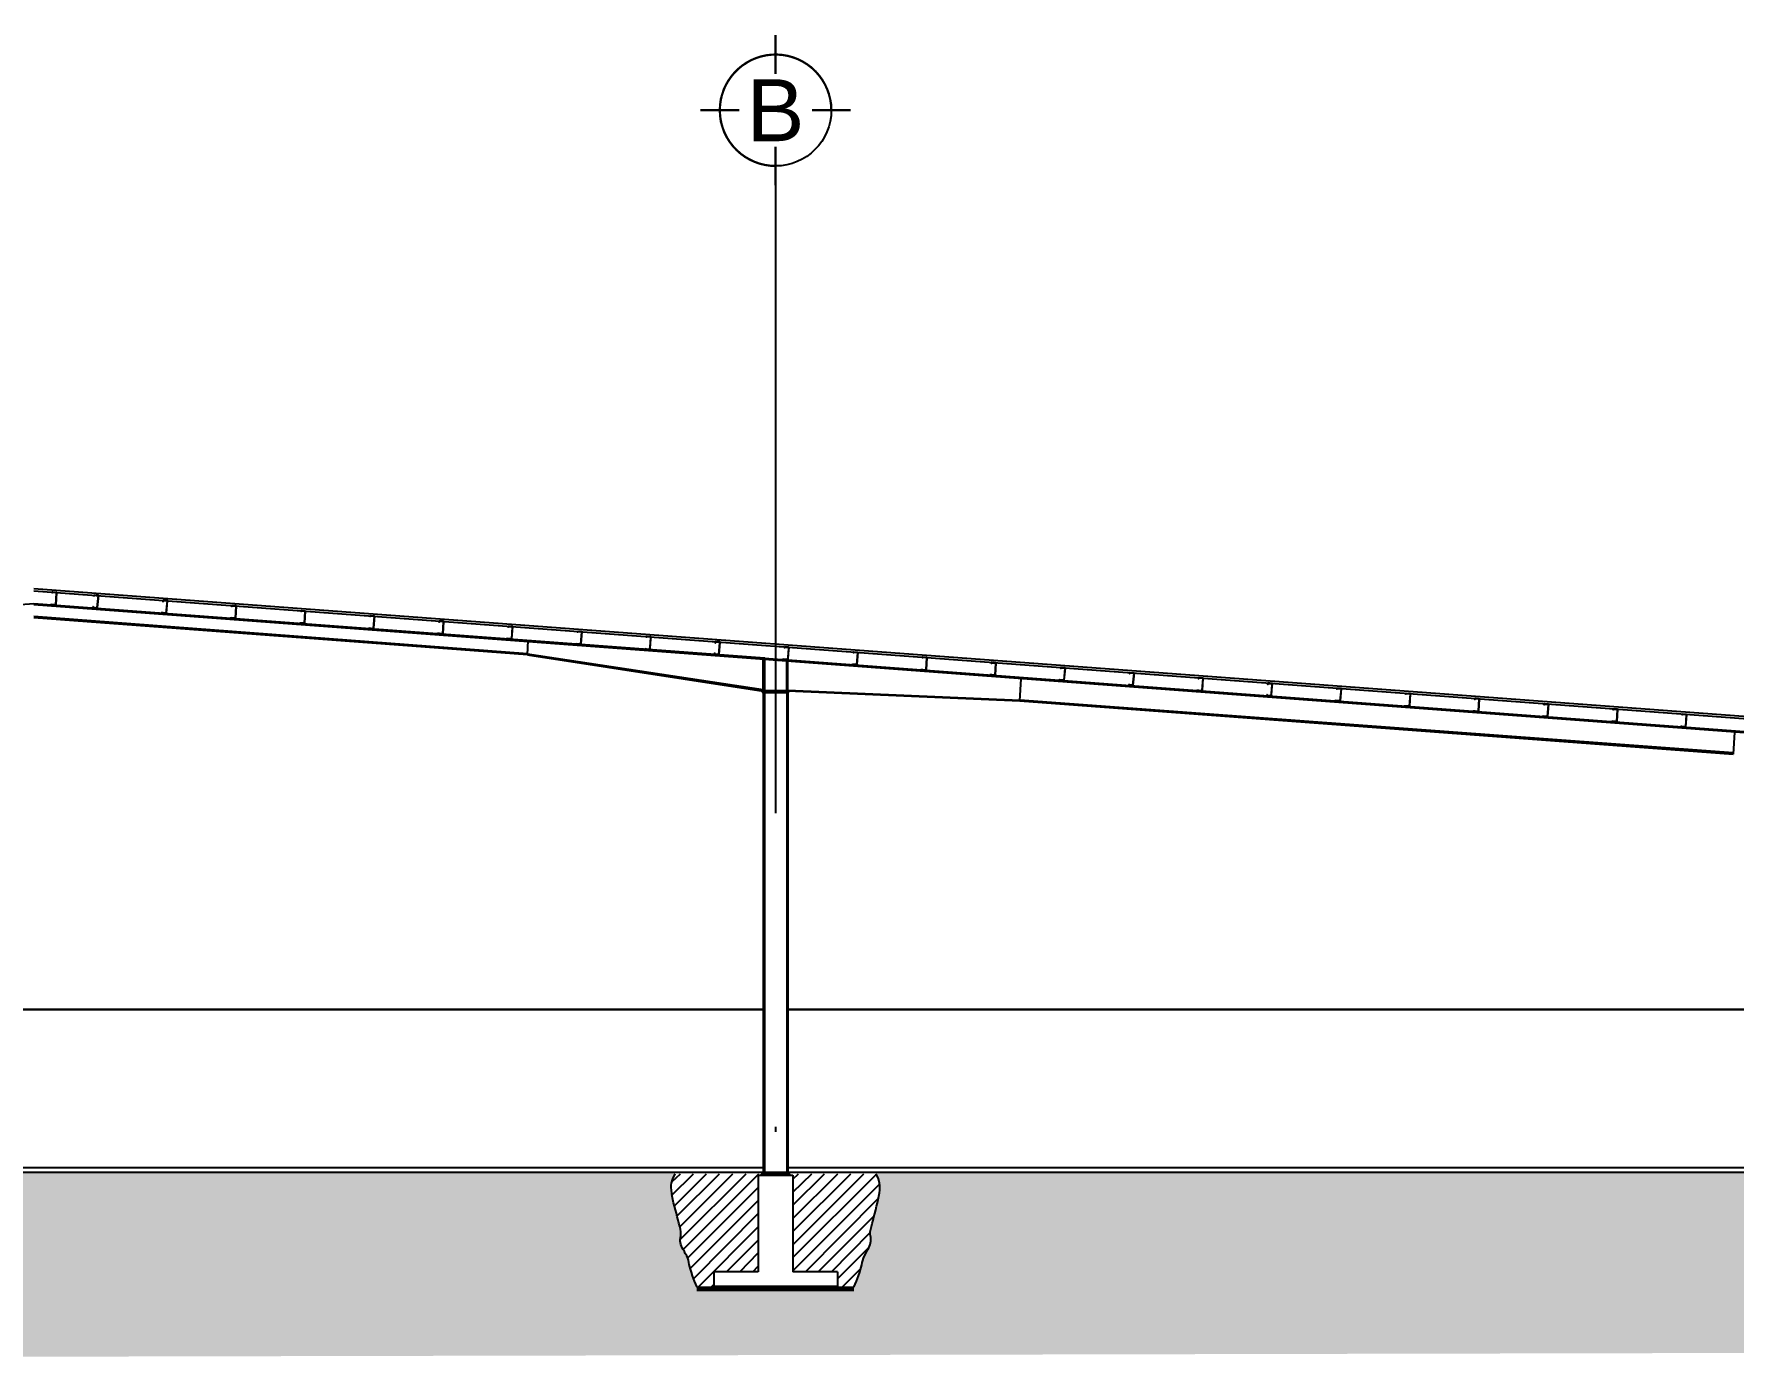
# Model space of a CAD drawing. Header units: millimetres. Extents: x 1263 to 2085, y 1308 to 1444.
# Drawn here: x 1872.44 to 1906.82, y 1383.68 to 1410.56 of the extents above; entities that cross this region are included whole.
import ezdxf
from ezdxf.enums import TextEntityAlignment as Align

# ---------------------------------------------------------------- set-up
doc = ezdxf.new("R2010")
doc.units = ezdxf.units.MM
doc.linetypes.add('DASHDOT', pattern=[25.4, 12.7, -6.35, 0, -6.35])
for name, color, linetype in [('1- 09', 2, 'Continuous'), ('1- 1', 1, 'Continuous'), ('1- 2', 223, 'Continuous'), ('ejes', 140, 'DASHDOT'), ('MARCO', 254, 'Continuous')]:
    doc.layers.add(name, color=color, linetype=linetype)
for name, color, linetype, lineweight in [('2', 223, 'Continuous', 5), ('3', 3, 'Continuous', 0), ('hatch', 9, 'Continuous', 0)]:
    doc.layers.add(name, color=color, linetype=linetype, lineweight=lineweight)
doc.styles.add('ALA', font='arial.ttf')
doc.styles.get("Standard").update_dxf_attribs({"font": 'arial.ttf'})

# ---------------------------------------------------------------- blocks, each defined once
blk = doc.blocks.new('ejeh')
at = {"layer": 'ejes', "const_width": 0.02}
for points in [[(0, 1.348), (0, 1)], [(-0.326, 0.674), (-0.674, 0.674)], [(0.326, 0.674), (0.674, 0.674)], [(0, 0), (0, 0.348)]]:
    blk.add_lwpolyline(points, dxfattribs=at)
blk.add_lwpolyline([(0, 0.174, -2.414214), (0.5, 0.674, 1)], format="xyb", dxfattribs=at)
at = {"layer": 'ejes'}
blk.add_circle((0, 0.674), 0.5, dxfattribs=at)
blk.add_attdef('X', text='', height=0.556, dxfattribs=at).set_placement((0, 0.674), align=Align.MIDDLE_CENTER)

msp = doc.modelspace()

# ---------------------------------------------------------------- hatches: boundary and pattern name
at = {"transparency": 33554687}
h = msp.add_hatch(dxfattribs=at)
h.set_pattern_fill('AR-CONC', color=32, scale=0.005, angle=45)
h.set_pattern_definition([(95, (972.583, 586.6442), (0.70047325, 0.5877669), [0.09525, -1.04775]), (40, (972.583, 586.6442), (-0.8000923, 0.55088364), [0.0762, -0.8382029]), (145.451445, (972.6414, 586.69315), (-0.099619, 1.1386505), [0.08095004, -0.8904512]), (91.1842, (972.4034, 586.8238), (1.1070512, 0.8097671), [0.142875, -1.571625]), (141.63556, (972.4957, 586.8913), (-0.0354331, 1.7141338), [0.1214251, -1.335678]), (36.18415, (972.4034, 586.8238), (-0.0354331, 1.7141338), [0.1142998, -1.2572987]), (66, (972.5381, 586.8687), (0.8975999, 0.17447575), [0.09525, -1.04775]), (11, (972.5381, 586.8687), (-0.4326996, 0.869706), [0.0762, -0.8382]), (116.451445, (972.6129, 586.8832), (0.46490026, 1.0441817), [0.08095004, -0.8904497]), (82.5, (972.58304, 586.64417), (-0.288027345, 0.30986707), [0, -0.82804, 0, -0.8509, 0, -0.841375]), (52.5, (972.58304, 586.64417), (-0.11794864, 0.590435), [0, -0.48514, 0, -0.80899, 0, -0.320675]), (12.5, (972.38278, 586.4439), (0.499639315, 0.45913098), [0, -0.3175, 0, -0.9906, 0, -1.31445]), (2.5, (972.293, 586.3541), (0.43381952, 0.61361196), [0, -0.41275, 0, -0.65786, 0, -0.93345])])
edge = h.paths.add_edge_path()
edge.add_spline(control_points=[(1889.48147, 1387.49509), (1889.48147, 1387.49509), (1889.52887, 1387.39241), (1889.52887, 1387.39241), (1889.52887, 1387.39241), (1889.55257, 1387.30552), (1889.55257, 1387.30552)], knot_values=[10.00002, 10.00002, 10.00002, 10.00002, 11.00002, 11.00002, 11.00002, 12, 12, 12, 12], degree=3, periodic=0)
edge.add_line((1889.57127, 1387.30053), (1889.55344, 1387.28271))
edge.add_spline(control_points=[(1889.55257, 1387.30552), (1889.56928, 1387.23636), (1889.55648, 1387.12542), (1889.53084, 1386.99942)], knot_values=[9.64740209, 9.64740209, 9.64740209, 9.64740209, 10, 10, 10, 10], degree=3, periodic=0)
edge.add_spline(control_points=[(1889.53084, 1386.99942), (1889.48377, 1386.76806), (1889.39342, 1386.48589), (1889.36299, 1386.31816)], knot_values=[9, 9, 9, 9, 9.64740209, 9.64740209, 9.64740209, 9.64740209], degree=3, periodic=0)
edge.add_spline(control_points=[(1889.36299, 1386.31816), (1889.36299, 1386.31816), (1889.36299, 1386.31127), (1889.36299, 1386.30236)], knot_values=[8.64711642, 8.64711642, 8.64711642, 8.64711642, 9, 9, 9, 9], degree=3, periodic=0)
edge.add_spline(control_points=[(1889.36299, 1386.26286), (1889.36299, 1386.26286), (1889.37089, 1386.23917), (1889.37089, 1386.23917)], knot_values=[7.00001, 7.00001, 7.00001, 7.00001, 7.99999, 7.99999, 7.99999, 7.99999], degree=3, periodic=0)
edge.add_spline(control_points=[(1889.37089, 1386.23917), (1889.3834, 1386.14333), (1889.37379, 1386.04551), (1889.3156, 1385.96271)], knot_values=[6, 6, 6, 6, 7, 7, 7, 7], degree=3, periodic=0)
edge.add_line((1889.36931, 1386.04011), (1889.3318, 1386.0026))
edge.add_spline(control_points=[(1889.37089, 1386.23917), (1889.3834, 1386.14333), (1889.37379, 1386.04551), (1889.3156, 1385.96271)], knot_values=[6, 6, 6, 6, 7, 7, 7, 7], degree=3, periodic=0)
edge.add_spline(control_points=[(1889.3156, 1385.96271), (1889.3156, 1385.96271), (1889.29191, 1385.92321), (1889.29191, 1385.92321), (1889.29191, 1385.92321), (1889.29191, 1385.92321), (1889.29191, 1385.92321)], knot_values=[4.99999, 4.99999, 4.99999, 4.99999, 5.99999, 5.99999, 5.99999, 6, 6, 6, 6], degree=3, periodic=0)
edge.add_spline(control_points=[(1889.29191, 1385.92321), (1889.29191, 1385.92321), (1889.27611, 1385.88372), (1889.27611, 1385.88372)], knot_values=[4.00001, 4.00001, 4.00001, 4.00001, 4.99999, 4.99999, 4.99999, 4.99999], degree=3, periodic=0)
edge.add_spline(control_points=[(1889.27611, 1385.88372), (1889.18567, 1385.74035), (1889.20857, 1385.65136), (1889.14972, 1385.50457)], knot_values=[3, 3, 3, 3, 4, 4, 4, 4], degree=3, periodic=0)
edge.add_line((1889.17463, 1385.57688), (1889.16954, 1385.57179))
edge.add_spline(control_points=[(1889.27611, 1385.88372), (1889.18567, 1385.74035), (1889.20857, 1385.65136), (1889.14972, 1385.50457)], knot_values=[3, 3, 3, 3, 4, 4, 4, 4], degree=3, periodic=0)
edge.add_spline(control_points=[(1889.12603, 1385.42558), (1889.12603, 1385.42558), (1889.08653, 1385.3229), (1889.08653, 1385.3229)], knot_values=[1.00001, 1.00001, 1.00001, 1.00001, 1.99999, 1.99999, 1.99999, 1.99999], degree=3, periodic=0)
edge.add_spline(control_points=[(1889.08653, 1385.3229), (1889.08653, 1385.3229), (1889.03123, 1385.19652), (1889.03123, 1385.19652)], knot_values=[0.00001, 0.00001, 0.00001, 0.00001, 0.99999, 0.99999, 0.99999, 0.99999], degree=3, periodic=0)
edge.add_line((1889.00704, 1385.14122), (1885.85588, 1385.14122))
edge.add_line((1885.85588, 1385.14122), (1885.85588, 1385.21456))
edge.add_spline(control_points=[(1885.80848, 1385.32291), (1885.80849, 1385.3229), (1885.86377, 1385.19652), (1885.86377, 1385.19652)], knot_values=[0, 0, 0, 0, 0.99999, 0.99999, 0.99999, 0.99999], degree=3, periodic=0)
edge.add_spline(control_points=[(1885.7453, 1385.50458), (1885.7453, 1385.50458), (1885.76898, 1385.42559), (1885.76898, 1385.42559), (1885.76898, 1385.42559), (1885.76898, 1385.42559), (1885.76898, 1385.42559)], knot_values=[1.99999, 1.99999, 1.99999, 1.99999, 2.99999, 2.99999, 2.99999, 3, 3, 3, 3], degree=3, periodic=0)
edge.add_spline(control_points=[(1885.7453, 1385.50458), (1885.69015, 1385.6336), (1885.70774, 1385.70161), (1885.67045, 1385.79312)], knot_values=[3, 3, 3, 3, 3.76989557, 3.76989557, 3.76989557, 3.76989557], degree=3, periodic=0)
edge.add_spline(control_points=[(1885.67045, 1385.79312), (1885.65931, 1385.82047), (1885.64326, 1385.84992), (1885.6189, 1385.88372)], knot_values=[3.76989557, 3.76989557, 3.76989557, 3.76989557, 4, 4, 4, 4], degree=3, periodic=0)
edge.add_line((1885.57248, 1385.95582), (1885.5794, 1385.96274))
edge.add_spline(control_points=[(1885.5794, 1385.96274), (1885.52503, 1386.05317), (1885.50161, 1386.13808), (1885.53203, 1386.23918)], knot_values=[6.00008322, 6.00008322, 6.00008322, 6.00008322, 7, 7, 7, 7], degree=3, periodic=0)
edge.add_line((1885.50316, 1386.14717), (1885.52821, 1386.17221))
edge.add_spline(control_points=[(1885.5794, 1385.96274), (1885.52503, 1386.05317), (1885.50161, 1386.13808), (1885.53203, 1386.23918)], knot_values=[6.00008322, 6.00008322, 6.00008322, 6.00008322, 7, 7, 7, 7], degree=3, periodic=0)
edge.add_spline(control_points=[(1885.53203, 1386.23918), (1885.53203, 1386.23918), (1885.53203, 1386.31817), (1885.53203, 1386.31817)], knot_values=[7.00001, 7.00001, 7.00001, 7.00001, 8, 8, 8, 8], degree=3, periodic=0)
edge.add_spline(control_points=[(1885.53203, 1386.31817), (1885.52671, 1386.34998), (1885.51934, 1386.38527), (1885.51055, 1386.42312)], knot_values=[8, 8, 8, 8, 8.11844843, 8.11844843, 8.11844843, 8.11844843], degree=3, periodic=0)
edge.add_spline(control_points=[(1885.51055, 1386.42312), (1885.4954, 1386.48839), (1885.47604, 1386.56125), (1885.45575, 1386.63689)], knot_values=[8.11844843, 8.11844843, 8.11844843, 8.11844843, 8.32274883, 8.32274883, 8.32274883, 8.32274883], degree=3, periodic=0)
edge.add_spline(control_points=[(1885.45575, 1386.63689), (1885.41739, 1386.77987), (1885.3757, 1386.93278), (1885.35278, 1387.06314)], knot_values=[8.32274883, 8.32274883, 8.32274883, 8.32274883, 8.70897329, 8.70897329, 8.70897329, 8.70897329], degree=3, periodic=0)
edge.add_spline(control_points=[(1885.34244, 1387.30553), (1885.32892, 1387.2468), (1885.33552, 1387.16137), (1885.35278, 1387.06314)], knot_values=[8.70897329, 8.70897329, 8.70897329, 8.70897329, 9, 9, 9, 9], degree=3, periodic=0)
edge.add_spline(control_points=[(1885.41354, 1387.4951), (1885.41354, 1387.4951), (1885.36615, 1387.39242), (1885.36615, 1387.39242), (1885.36615, 1387.39242), (1885.34244, 1387.30553), (1885.34244, 1387.30553)], knot_values=[9.00002, 9.00002, 9.00002, 9.00002, 10.00002, 10.00002, 10.00002, 11, 11, 11, 11], degree=3, periodic=0)
edge.add_line((1885.42448, 1387.51881), (1832.87002, 1387.51881))
edge.add_line((1832.87002, 1387.51881), (1832.87002, 1386.21546))
edge.add_line((1832.87002, 1386.21546), (1835.37397, 1386.21546))
edge.add_line((1835.37397, 1386.21546), (1835.37397, 1385.2123))
edge.add_line((1835.37397, 1385.2123), (1832.16701, 1385.2123))
edge.add_line((1832.16701, 1385.2123), (1832.16701, 1386.11356))
edge.add_line((1832.16701, 1386.11356), (1823.31133, 1386.11356))
edge.add_line((1823.31133, 1386.11356), (1823.31133, 1383.68498))
edge.add_line((1823.31133, 1383.68498), (1927.78814, 1383.91356))
edge.add_line((1927.78814, 1383.91356), (1927.78814, 1386.01356))
edge.add_line((1927.78814, 1386.01356), (1922.71207, 1386.01356))
edge.add_line((1922.71207, 1386.01356), (1922.71207, 1385.71356))
edge.add_line((1922.71207, 1385.71356), (1922.71207, 1385.41356))
edge.add_line((1922.71207, 1385.41356), (1922.71207, 1385.16356))
edge.add_line((1922.71207, 1385.16356), (1912.71207, 1385.16356))
edge.add_line((1912.71207, 1385.16356), (1912.71207, 1385.71356))
edge.add_line((1912.71207, 1385.71356), (1912.71207, 1386.11356))
edge.add_line((1912.71207, 1386.11356), (1912.71207, 1386.51356))
edge.add_line((1912.71207, 1386.51356), (1912.71207, 1387.51877))
edge.add_line((1912.71207, 1387.51877), (1912.00905, 1387.51881))
edge.add_line((1912.00905, 1387.51881), (1889.52098, 1387.51881))
edge.add_line((1889.52098, 1387.51881), (1889.48646, 1387.48429))
edge = h.paths.add_edge_path(flags=16)
edge.add_spline(control_points=[(1859.35505, 1386.23916), (1859.36942, 1386.09737), (1859.37546, 1386.09895), (1859.29977, 1385.96269)], knot_values=[6, 6, 6, 6, 7, 7, 7, 7], degree=3, periodic=0)
edge.add_line((1859.31925, 1386.00588), (1859.36332, 1386.04995))
edge = h.paths.add_edge_path(flags=16)
edge.add_spline(control_points=[(1855.79267, 1385.32289), (1855.79267, 1385.32289), (1855.84795, 1385.19651), (1855.84795, 1385.19651)], knot_values=[0, 0, 0, 0, 0.99999, 0.99999, 0.99999, 0.99999], degree=3, periodic=0)
edge.add_line((1855.84796, 1385.1965), (1855.84001, 1385.1965))
edge.add_line((1855.84001, 1385.1965), (1855.84001, 1385.18071))
edge.add_line((1855.84001, 1385.18071), (1855.84815, 1385.18071))
edge.add_line((1855.84815, 1385.18071), (1855.85281, 1385.1854))
h.paths.add_polyline_path([(1856.17964, 1385.2123), (1856.17964, 1385.25174), (1856.1402, 1385.2123)], flags=17)
h.paths.add_polyline_path([(1857.78314, 1387.46349), (1857.12754, 1387.46349), (1857.12754, 1387.46348), (1857.08013, 1387.41799), (1857.08013, 1385.51246), (1856.44036, 1385.51246), (1857.08013, 1386.15221), (1857.08013, 1387.47921), (1857.06441, 1387.46349), (1857.12754, 1387.46349), (1857.15913, 1387.49508), (1857.15913, 1387.51878), (1857.71208, 1387.51878), (1857.82759, 1387.42891), (1857.78314, 1387.38447)], flags=16)

# ---------------------------------------------------------------- linework, layer by layer
at = {"layer": '1- 09', "lineweight": 25, "transparency": 33554687}
for points in [[(1882.42765, 1398.0164), (1872.44345, 1398.76679)], [(1882.42765, 1397.9927), (1872.44345, 1398.7431)], [(1882.42765, 1397.9927), (1882.44347, 1398.28496)], [(1882.42765, 1398.0164), (1887.1986, 1397.2897)], [(1882.42765, 1397.99271), (1887.1986, 1397.25811)], [(1887.19859, 1397.26601), (1887.19859, 1397.92952)], [(1887.19859, 1397.26601), (1887.69622, 1397.26601), (1887.69622, 1397.89002)], [(1887.22229, 1397.26601), (1887.22229, 1397.92952)], [(1887.67252, 1397.26601), (1887.67252, 1397.89002)], [(1892.38817, 1397.06064), (1892.41978, 1397.51087)], [(1887.18279, 1397.26601), (1887.18279, 1397.23442), (1887.71202, 1397.23442), (1887.71202, 1397.26601), (1887.18279, 1397.26601)], [(1887.18279, 1397.23442), (1887.18279, 1397.23442)], [(1887.19867, 1397.23445), (1887.19867, 1387.5188)], [(1887.22232, 1397.23442), (1887.22232, 1387.51877)], [(1887.67255, 1397.23442), (1887.67255, 1387.51877)], [(1887.69622, 1397.2818), (1892.38817, 1397.07643)], [(1887.69622, 1397.26601), (1892.38817, 1397.06063)], [(1887.69625, 1397.23442), (1887.69625, 1387.51877)], [(1906.81945, 1396.01008), (1892.38817, 1397.07643)], [(1892.38817, 1397.06064), (1906.81947, 1395.98639)], [(1906.85105, 1396.42873), (1906.81945, 1395.98639)]]:
    msp.add_lwpolyline(points, dxfattribs=at)
at = {"layer": '1- 1', "lineweight": 25, "transparency": 33554687}
for points in [[(1872.44358, 1399.33556), (1912.17504, 1396.36557)], [(1872.44358, 1399.28816), (1912.17504, 1396.31817), (1912.17504, 1396.36557)], [(1872.44348, 1399.03537), (1912.5383, 1396.03379)], [(1872.44348, 1399.01167), (1912.5383, 1396.01009)]]:
    msp.add_lwpolyline(points, dxfattribs=at)
at = {"layer": '1- 2', "lineweight": 25, "transparency": 33554687}
for points in [[(1872.79894, 1399.02742), (1872.79894, 1399.01162), (1872.88583, 1399.00372), (1872.90163, 1399.24859), (1872.90163, 1399.25649), (1872.82265, 1399.26439), (1872.81475, 1399.26439), (1872.81475, 1399.24859), (1872.81475, 1399.25649)], [(1872.82265, 1399.25649), (1872.82265, 1399.26439), (1872.90165, 1399.25649)], [(1872.90163, 1399.24859), (1872.88583, 1399.00372)], [(1873.63622, 1398.96423), (1873.63622, 1398.94843), (1873.64413, 1398.94843), (1873.72312, 1398.94053), (1873.72312, 1398.94843), (1873.74682, 1399.1933), (1873.73891, 1399.1933), (1873.65993, 1399.2012), (1873.65993, 1399.1933), (1873.65204, 1399.1854), (1873.65993, 1399.1854), (1873.65993, 1399.1933)], [(1873.65993, 1399.2012), (1873.73893, 1399.1933)], [(1873.74682, 1399.1933), (1873.72313, 1398.94843)], [(1872.88583, 1399.00373), (1872.79896, 1399.01163), (1872.79896, 1399.02742)], [(1872.88583, 1399.01163), (1872.88583, 1399.01952)], [(1873.63622, 1398.94843), (1873.64413, 1398.96423), (1873.63622, 1398.96423)], [(1873.72312, 1398.94053), (1873.64413, 1398.94843)], [(1875.03433, 1398.86155), (1875.03433, 1398.84575), (1875.04223, 1398.84575), (1875.12122, 1398.83785), (1875.14492, 1399.08272), (1875.14492, 1399.09062), (1875.13702, 1399.09062), (1875.05803, 1399.09851), (1875.05803, 1399.09062), (1875.05014, 1399.09062), (1875.05014, 1399.07482), (1875.05803, 1399.07482), (1875.05803, 1399.09062), (1875.13702, 1399.09062)], [(1875.03433, 1398.84575), (1875.03433, 1398.86155)], [(1875.13702, 1399.08272), (1875.12122, 1398.83785), (1875.04223, 1398.84575)], [(1876.45614, 1398.98793), (1876.53514, 1398.98003), (1876.51934, 1398.73516), (1876.43245, 1398.74306), (1876.43245, 1398.75886)], [(1877.85422, 1398.88525), (1877.93323, 1398.87735), (1877.91743, 1398.63248)], [(1879.22862, 1398.5456), (1879.22862, 1398.5298), (1879.30763, 1398.5219), (1879.31552, 1398.5219), (1879.31552, 1398.5298), (1879.33131, 1398.77467), (1879.24444, 1398.78257), (1879.24444, 1398.76677), (1879.24444, 1398.77467)], [(1879.24442, 1398.78257), (1879.33131, 1398.77466), (1879.31552, 1398.5298)], [(1877.83054, 1398.64038), (1877.83054, 1398.64828)], [(1877.90952, 1398.63248), (1877.83054, 1398.63248)], [(1879.30761, 1398.5219), (1879.22862, 1398.5298), (1879.22862, 1398.5456)], [(1879.30761, 1398.5298), (1879.30761, 1398.5377)], [(1880.70571, 1398.41922), (1880.62673, 1398.42712), (1880.62673, 1398.44292)], [(1880.65043, 1398.67198), (1880.72943, 1398.67198)], [(1880.72942, 1398.66408), (1880.71362, 1398.41922)], [(1882.12752, 1398.5614), (1882.10383, 1398.31653), (1882.02485, 1398.32443), (1882.02485, 1398.34023)], [(1882.11962, 1398.5614), (1882.11962, 1398.5693)], [(1883.42294, 1398.22175), (1883.42294, 1398.22965)], [(1883.50192, 1398.20595), (1883.42294, 1398.21385)], [(1883.50192, 1398.21385), (1883.50192, 1398.22175)], [(1884.82104, 1398.12696), (1884.81315, 1398.11116), (1884.82104, 1398.11116), (1884.90004, 1398.10326), (1884.90793, 1398.11116), (1884.92373, 1398.35603), (1884.91584, 1398.35603), (1884.83685, 1398.36393), (1884.83685, 1398.34813), (1884.83685, 1398.35603)], [(1884.90003, 1398.10326), (1884.82104, 1398.11116), (1884.82104, 1398.12696)], [(1884.83684, 1398.36393), (1884.91584, 1398.35603)], [(1884.92373, 1398.35603), (1884.90004, 1398.11116)], [(1886.21124, 1398.02428), (1886.21124, 1398.00848), (1886.21915, 1398.00848), (1886.29813, 1398.00058), (1886.32184, 1398.24545), (1886.32184, 1398.25335), (1886.31393, 1398.25335), (1886.23494, 1398.26124), (1886.23494, 1398.25335), (1886.22705, 1398.23755), (1886.23494, 1398.23755), (1886.23494, 1398.25335), (1886.31393, 1398.25335)], [(1886.32184, 1398.24545), (1886.29815, 1398.00058), (1886.21916, 1398.00848)], [(1886.31393, 1398.24545), (1886.31393, 1398.25335)], [(1887.60934, 1397.92159), (1887.60934, 1397.89789), (1887.69624, 1397.89789), (1887.71994, 1398.14276), (1887.71203, 1398.14276), (1887.71203, 1398.15066), (1887.62516, 1398.15066), (1887.62516, 1398.13486), (1887.63305, 1398.15066), (1887.71203, 1398.14276), (1887.69624, 1397.89789), (1887.61725, 1397.90579)], [(1886.21126, 1398.00848), (1886.21916, 1398.02428), (1886.21126, 1398.02428)], [(1887.60934, 1397.9058), (1887.60934, 1397.92159)], [(1889.00745, 1397.80311), (1889.00745, 1397.81101)], [(1889.03115, 1398.04797), (1889.11015, 1398.04007), (1889.09436, 1397.79521), (1889.00746, 1397.79521)], [(1890.40554, 1397.70832), (1890.40554, 1397.69252), (1890.48454, 1397.68462), (1890.49243, 1397.68462), (1890.49243, 1397.69252), (1890.50823, 1397.93739), (1890.42924, 1397.94529), (1890.42135, 1397.94529), (1890.42135, 1397.92949), (1890.42135, 1397.93739)], [(1890.42924, 1397.93739), (1890.42924, 1397.94529), (1890.50824, 1397.93739), (1890.49244, 1397.69252)], [(1891.80364, 1397.60564), (1891.80364, 1397.58984), (1891.88264, 1397.58194), (1891.89053, 1397.58194), (1891.90633, 1397.82681), (1891.90633, 1397.83471), (1891.81945, 1397.8426), (1891.81945, 1397.81891), (1891.81945, 1397.83471), (1891.90633, 1397.83471)], [(1891.90633, 1397.82681), (1891.89053, 1397.58194)], [(1890.48454, 1397.68463), (1890.40555, 1397.69253), (1890.40555, 1397.70832)], [(1890.48454, 1397.69253), (1890.48454, 1397.70043)], [(1891.88263, 1397.58194), (1891.80364, 1397.58984), (1891.80364, 1397.60564)], [(1893.30443, 1397.72412), (1893.28075, 1397.47925), (1893.20176, 1397.48715), (1893.20176, 1397.50295)], [(1894.59196, 1397.38447), (1894.59987, 1397.39237), (1894.59196, 1397.39237)], [(1894.59197, 1397.39237), (1894.59197, 1397.37657), (1894.59988, 1397.37657), (1894.67887, 1397.36867), (1894.67887, 1397.37657), (1894.70257, 1397.62144), (1894.69466, 1397.62144), (1894.61568, 1397.62933), (1894.60779, 1397.61354), (1894.61568, 1397.61354), (1894.61568, 1397.62933), (1894.69466, 1397.62144)], [(1894.59987, 1397.38447), (1894.59987, 1397.39237)], [(1894.70255, 1397.62144), (1894.67887, 1397.37657), (1894.59988, 1397.37657)], [(1895.99008, 1397.28969), (1895.99008, 1397.27389), (1895.99799, 1397.27389), (1896.07697, 1397.26599), (1896.07697, 1397.27389), (1896.10068, 1397.51875), (1896.09277, 1397.51875), (1896.01378, 1397.52665), (1896.00589, 1397.51875), (1896.00589, 1397.51086), (1896.01378, 1397.51875)], [(1896.01378, 1397.52665), (1896.09278, 1397.51875), (1896.07699, 1397.27389)], [(1897.38818, 1397.187), (1897.38818, 1397.1712), (1897.39609, 1397.1712), (1897.47508, 1397.1633), (1897.49878, 1397.40817), (1897.49878, 1397.41607), (1897.49087, 1397.41607), (1897.41189, 1397.42397), (1897.404, 1397.41607), (1897.404, 1397.40027), (1897.41189, 1397.40027), (1897.41189, 1397.41607), (1897.49087, 1397.41607)], [(1897.49087, 1397.40817), (1897.47508, 1397.1633), (1897.39609, 1397.1712)], [(1895.99008, 1397.27389), (1895.99008, 1397.28968)], [(1896.07697, 1397.26599), (1895.99799, 1397.27389)], [(1897.38818, 1397.1712), (1897.39609, 1397.187), (1897.38818, 1397.187)], [(1898.78629, 1397.08432), (1898.78629, 1397.06062), (1898.87318, 1397.06062), (1898.89688, 1397.30548), (1898.88898, 1397.30548), (1898.88898, 1397.31338), (1898.8021, 1397.31338), (1898.8021, 1397.29759), (1898.80999, 1397.31338), (1898.88898, 1397.30548), (1898.87318, 1397.06062), (1898.78629, 1397.06852)], [(1898.78629, 1397.06852), (1898.78629, 1397.08432)], [(1898.79419, 1397.06852), (1898.79419, 1397.07642)], [(1900.18439, 1396.97373), (1900.18439, 1396.95793), (1900.1923, 1396.95793), (1900.27128, 1396.95003), (1900.27128, 1396.95793), (1900.29499, 1397.2028), (1900.28708, 1397.2028), (1900.2081, 1397.2107), (1900.20021, 1397.2107), (1900.20021, 1397.1949), (1900.2081, 1397.2107), (1900.28708, 1397.2028), (1900.27128, 1396.95793), (1900.1923, 1396.95793)], [(1901.5825, 1396.87105), (1901.5825, 1396.85525), (1901.66939, 1396.84735), (1901.66939, 1396.85525), (1901.68519, 1397.10012), (1901.6062, 1397.10802), (1901.59831, 1397.10802), (1901.59831, 1397.09222), (1901.59831, 1397.10012)], [(1901.6062, 1397.10012), (1901.6062, 1397.10802), (1901.6852, 1397.10012), (1901.6694, 1396.85525)], [(1900.18439, 1396.96583), (1900.18439, 1396.97373)], [(1900.1923, 1396.96583), (1900.1923, 1396.97373)], [(1901.66939, 1396.84735), (1901.58251, 1396.85525), (1901.58251, 1396.87105)], [(1902.9806, 1396.76837), (1902.9806, 1396.75256), (1903.0596, 1396.74467), (1903.06749, 1396.74467), (1903.08329, 1396.98953), (1903.08329, 1396.99743), (1903.0043, 1397.00533), (1902.99641, 1397.00533), (1902.99641, 1396.98163), (1902.99641, 1396.99743)], [(1903.05959, 1396.74467), (1902.9806, 1396.75257), (1902.9806, 1396.76837)], [(1903.0043, 1396.99743), (1903.08331, 1396.99743)], [(1903.08329, 1396.98953), (1903.06749, 1396.74467)], [(1905.8795, 1396.78416), (1905.85581, 1396.53929), (1905.77683, 1396.53929)], [(1904.45769, 1396.64198), (1904.37871, 1396.64988), (1904.37871, 1396.66568)], [(1905.77681, 1396.5472), (1905.77681, 1396.5551)], [(1912.1592, 1387.51881), (1832.70421, 1387.51881)], [(1887.19868, 1387.61359), (1857.68052, 1387.61359)], [(1912.17499, 1387.61359), (1887.69632, 1387.61359)]]:
    msp.add_lwpolyline(points, dxfattribs=at)
for points, knots in [([(1876.43243, 1398.75886), (1876.43243, 1398.75886), (1876.43243, 1398.73516), (1876.43243, 1398.73516), (1876.43243, 1398.73516), (1876.51932, 1398.73516), (1876.51932, 1398.73516), (1876.51932, 1398.73516), (1876.53512, 1398.98003), (1876.53512, 1398.98003), (1876.53512, 1398.98003), (1876.53512, 1398.98793), (1876.53512, 1398.98793), (1876.53512, 1398.98793), (1876.44824, 1398.98793), (1876.44824, 1398.98793), (1876.44824, 1398.98793), (1876.44824, 1398.97213), (1876.44824, 1398.97213), (1876.44824, 1398.97213), (1876.44824, 1398.98793), (1876.44824, 1398.98793)], [0, 0, 0, 0, 1, 1, 1, 2, 2, 2, 3, 3, 3, 4, 4, 4, 5, 5, 5, 6, 6, 6, 7, 7, 7, 7]), ([(1877.83052, 1398.64828), (1877.83052, 1398.64828), (1877.83052, 1398.63248), (1877.83052, 1398.63248), (1877.83052, 1398.63248), (1877.90952, 1398.62458), (1877.90952, 1398.62458), (1877.90952, 1398.62458), (1877.91741, 1398.62458), (1877.91741, 1398.62458), (1877.91741, 1398.62458), (1877.91741, 1398.63248), (1877.91741, 1398.63248), (1877.91741, 1398.63248), (1877.93321, 1398.87735), (1877.93321, 1398.87735), (1877.93321, 1398.87735), (1877.85422, 1398.88525), (1877.85422, 1398.88525), (1877.85422, 1398.88525), (1877.84633, 1398.88525), (1877.84633, 1398.88525), (1877.84633, 1398.88525), (1877.84633, 1398.86945), (1877.84633, 1398.86945), (1877.84633, 1398.86945), (1877.84633, 1398.88525), (1877.84633, 1398.88525)], [0, 0, 0, 0, 1, 1, 1, 2, 2, 2, 3, 3, 3, 4, 4, 4, 5, 5, 5, 6, 6, 6, 7, 7, 7, 8, 8, 8, 9, 9, 9, 9]), ([(1880.62673, 1398.44292), (1880.62673, 1398.44292), (1880.62673, 1398.42711), (1880.62673, 1398.42711), (1880.62673, 1398.42711), (1880.70573, 1398.41922), (1880.70573, 1398.41922), (1880.70573, 1398.41922), (1880.71362, 1398.41922), (1880.71362, 1398.41922), (1880.71362, 1398.41922), (1880.72942, 1398.66408), (1880.72942, 1398.66408), (1880.72942, 1398.66408), (1880.72942, 1398.67198), (1880.72942, 1398.67198), (1880.72942, 1398.67198), (1880.65043, 1398.67988), (1880.65043, 1398.67988), (1880.65043, 1398.67988), (1880.64254, 1398.67198), (1880.64254, 1398.67198), (1880.64254, 1398.67198), (1880.64254, 1398.65619), (1880.64254, 1398.65619), (1880.64254, 1398.65619), (1880.64254, 1398.67198), (1880.64254, 1398.67198)], [0, 0, 0, 0, 1, 1, 1, 2, 2, 2, 3, 3, 3, 4, 4, 4, 5, 5, 5, 6, 6, 6, 7, 7, 7, 8, 8, 8, 9, 9, 9, 9]), ([(1882.02483, 1398.34023), (1882.02483, 1398.34023), (1882.01694, 1398.32443), (1882.01694, 1398.32443), (1882.01694, 1398.32443), (1882.02483, 1398.31653), (1882.02483, 1398.31653), (1882.02483, 1398.31653), (1882.11173, 1398.31653), (1882.11173, 1398.31653), (1882.11173, 1398.31653), (1882.12752, 1398.5614), (1882.12752, 1398.5614), (1882.12752, 1398.5614), (1882.12752, 1398.5693), (1882.12752, 1398.5693), (1882.12752, 1398.5693), (1882.04065, 1398.5693), (1882.04065, 1398.5693), (1882.04065, 1398.5693), (1882.04065, 1398.5535), (1882.04065, 1398.5535), (1882.04065, 1398.5535), (1882.04065, 1398.5693), (1882.04065, 1398.5693), (1882.04065, 1398.5693), (1882.12752, 1398.5614), (1882.12752, 1398.5614)], [0, 0, 0, 0, 1, 1, 1, 2, 2, 2, 3, 3, 3, 4, 4, 4, 5, 5, 5, 6, 6, 6, 7, 7, 7, 8, 8, 8, 9, 9, 9, 9]), ([(1883.42294, 1398.22965), (1883.42294, 1398.22965), (1883.42294, 1398.21384), (1883.42294, 1398.21384), (1883.42294, 1398.21384), (1883.50194, 1398.20595), (1883.50194, 1398.20595), (1883.50194, 1398.20595), (1883.50983, 1398.20595), (1883.50983, 1398.20595), (1883.50983, 1398.20595), (1883.50983, 1398.21384), (1883.50983, 1398.21384), (1883.50983, 1398.21384), (1883.52563, 1398.45871), (1883.52563, 1398.45871), (1883.52563, 1398.45871), (1883.43875, 1398.46661), (1883.43875, 1398.46661), (1883.43875, 1398.46661), (1883.43875, 1398.45081), (1883.43875, 1398.45081), (1883.43875, 1398.45081), (1883.43875, 1398.46661), (1883.43875, 1398.46661), (1883.43875, 1398.46661), (1883.52563, 1398.45871), (1883.52563, 1398.45871), (1883.52563, 1398.45871), (1883.50983, 1398.21384), (1883.50983, 1398.21384)], [0, 0, 0, 0, 1, 1, 1, 2, 2, 2, 3, 3, 3, 4, 4, 4, 5, 5, 5, 6, 6, 6, 7, 7, 7, 8, 8, 8, 9, 9, 9, 10, 10, 10, 10]), ([(1889.00745, 1397.81101), (1889.00745, 1397.81101), (1889.00745, 1397.79521), (1889.00745, 1397.79521), (1889.00745, 1397.79521), (1889.09434, 1397.78731), (1889.09434, 1397.78731), (1889.09434, 1397.78731), (1889.09434, 1397.79521), (1889.09434, 1397.79521), (1889.09434, 1397.79521), (1889.11014, 1398.04008), (1889.11014, 1398.04008), (1889.11014, 1398.04008), (1889.03115, 1398.04797), (1889.03115, 1398.04797), (1889.03115, 1398.04797), (1889.02326, 1398.04797), (1889.02326, 1398.04797), (1889.02326, 1398.04797), (1889.02326, 1398.03218), (1889.02326, 1398.03218), (1889.02326, 1398.03218), (1889.02326, 1398.04797), (1889.02326, 1398.04797)], [0, 0, 0, 0, 1, 1, 1, 2, 2, 2, 3, 3, 3, 4, 4, 4, 5, 5, 5, 6, 6, 6, 7, 7, 7, 8, 8, 8, 8]), ([(1893.20174, 1397.50295), (1893.20174, 1397.50295), (1893.19385, 1397.48715), (1893.19385, 1397.48715), (1893.19385, 1397.48715), (1893.20174, 1397.47925), (1893.20174, 1397.47925), (1893.20174, 1397.47925), (1893.28864, 1397.47925), (1893.28864, 1397.47925), (1893.28864, 1397.47925), (1893.30443, 1397.72412), (1893.30443, 1397.72412), (1893.30443, 1397.72412), (1893.29654, 1397.73202), (1893.29654, 1397.73202), (1893.29654, 1397.73202), (1893.21756, 1397.73202), (1893.21756, 1397.73202), (1893.21756, 1397.73202), (1893.21756, 1397.71622), (1893.21756, 1397.71622), (1893.21756, 1397.71622), (1893.21756, 1397.73202), (1893.21756, 1397.73202), (1893.21756, 1397.73202), (1893.29654, 1397.72412), (1893.29654, 1397.72412)], [0, 0, 0, 0, 1, 1, 1, 2, 2, 2, 3, 3, 3, 4, 4, 4, 5, 5, 5, 6, 6, 6, 7, 7, 7, 8, 8, 8, 9, 9, 9, 9]), ([(1904.37871, 1396.66568), (1904.37871, 1396.66568), (1904.37871, 1396.64198), (1904.37871, 1396.64198), (1904.37871, 1396.64198), (1904.4656, 1396.64198), (1904.4656, 1396.64198), (1904.4656, 1396.64198), (1904.48139, 1396.88685), (1904.48139, 1396.88685), (1904.48139, 1396.88685), (1904.48139, 1396.89475), (1904.48139, 1396.89475), (1904.48139, 1396.89475), (1904.39452, 1396.89475), (1904.39452, 1396.89475), (1904.39452, 1396.89475), (1904.39452, 1396.87895), (1904.39452, 1396.87895), (1904.39452, 1396.87895), (1904.39452, 1396.89475), (1904.39452, 1396.89475), (1904.39452, 1396.89475), (1904.48139, 1396.88685), (1904.48139, 1396.88685), (1904.48139, 1396.88685), (1904.4656, 1396.64198), (1904.4656, 1396.64198)], [0, 0, 0, 0, 1, 1, 1, 2, 2, 2, 3, 3, 3, 4, 4, 4, 5, 5, 5, 6, 6, 6, 7, 7, 7, 8, 8, 8, 9, 9, 9, 9]), ([(1905.77681, 1396.5551), (1905.77681, 1396.5551), (1905.76892, 1396.54719), (1905.76892, 1396.54719), (1905.76892, 1396.54719), (1905.77681, 1396.53929), (1905.77681, 1396.53929), (1905.77681, 1396.53929), (1905.85581, 1396.5314), (1905.85581, 1396.5314), (1905.85581, 1396.5314), (1905.8637, 1396.53929), (1905.8637, 1396.53929), (1905.8637, 1396.53929), (1905.8795, 1396.78416), (1905.8795, 1396.78416), (1905.8795, 1396.78416), (1905.87161, 1396.78416), (1905.87161, 1396.78416), (1905.87161, 1396.78416), (1905.79262, 1396.79206), (1905.79262, 1396.79206), (1905.79262, 1396.79206), (1905.79262, 1396.77626), (1905.79262, 1396.77626), (1905.79262, 1396.77626), (1905.79262, 1396.79206), (1905.79262, 1396.79206), (1905.79262, 1396.79206), (1905.87161, 1396.78416), (1905.87161, 1396.78416)], [0, 0, 0, 0, 1, 1, 1, 2, 2, 2, 3, 3, 3, 4, 4, 4, 5, 5, 5, 6, 6, 6, 7, 7, 7, 8, 8, 8, 9, 9, 9, 10, 10, 10, 10])]:
    msp.add_open_spline(points, degree=3, knots=knots, dxfattribs=at)
at = {"layer": '2', "lineweight": 25, "transparency": 33554687}
for points in [[(1887.17499, 1387.49509), (1887.1434, 1387.4635)], [(1887.17499, 1387.49509), (1887.17499, 1387.51879), (1887.72002, 1387.51879), (1887.72002, 1387.49509), (1887.17499, 1387.49509)], [(1887.17499, 1387.51879), (1887.17499, 1387.51879)], [(1887.72002, 1387.49509), (1887.75163, 1387.4635)], [(1885.85588, 1385.19652), (1889.03125, 1385.19652)], [(1885.85588, 1385.18072), (1889.03125, 1385.18072)], [(1885.85588, 1385.15702), (1889.03125, 1385.15702)], [(1885.85588, 1385.14122), (1889.03125, 1385.14122)]]:
    msp.add_lwpolyline(points, dxfattribs=at)
at = {"layer": '3', "lineweight": 25, "transparency": 33554687}
for points in [[(1887.09601, 1387.4635), (1887.09601, 1385.51247)], [(1887.09601, 1387.4635), (1887.79902, 1387.4635)], [(1887.79901, 1387.4635), (1887.79901, 1385.51247)], [(1886.19554, 1385.51247), (1886.19554, 1385.21231)], [(1887.09601, 1385.51247), (1886.19554, 1385.51247)], [(1888.69949, 1385.51247), (1888.69949, 1385.21231), (1886.19555, 1385.21231)], [(1888.69949, 1385.51247), (1887.79902, 1385.51247)]]:
    msp.add_lwpolyline(points, dxfattribs=at)
at = {"layer": 'ejes', "transparency": 33554687}
msp.add_line((1887.44775, 1407.49222), (1887.44775, 1387.62051), dxfattribs=at)
at = {"layer": 'hatch', "lineweight": 25, "transparency": 33554687}
for points in [[(1857.68045, 1390.82052), (1857.68045, 1397.92952), (1872.4435, 1399.03537), (1887.22234, 1397.92952), (1887.22234, 1390.82052), (1857.68045, 1390.82052)], [(1887.69627, 1390.82052), (1887.69627, 1397.89003), (1912.53831, 1396.03379), (1912.53831, 1390.82052), (1887.69627, 1390.82052)], [(1887.19862, 1390.82052), (1887.19862, 1387.61356), (1857.68042, 1387.61356), (1857.68042, 1390.82052), (1887.19862, 1390.82052)], [(1857.68045, 1390.82052), (1887.19862, 1390.82052)], [(1912.63308, 1390.82052), (1912.63308, 1387.61356), (1887.69625, 1387.61356), (1887.69625, 1390.82052), (1912.63308, 1390.82052)], [(1887.69625, 1390.82052), (1912.5383, 1390.82052)], [(1885.34241, 1387.05277), (1885.78476, 1387.4951)], [(1885.35032, 1387.32923), (1885.5241, 1387.4951)], [(1885.4056, 1386.8474), (1886.05332, 1387.4951)], [(1885.45299, 1386.63413), (1886.31398, 1387.4951)], [(1885.50829, 1386.42086), (1886.58254, 1387.4951)], [(1885.52409, 1386.16809), (1886.85111, 1387.4951)], [(1885.57939, 1385.96272), (1887.11177, 1387.4951)], [(1887.79899, 1387.38452), (1887.90959, 1387.4951)], [(1887.79899, 1387.12385), (1888.17814, 1387.4951)], [(1887.79899, 1386.85529), (1888.43881, 1387.4951)], [(1887.79899, 1386.58673), (1888.70737, 1387.4951)], [(1887.79899, 1386.32606), (1888.96803, 1387.49509)], [(1887.79899, 1386.0575), (1889.23659, 1387.49509)], [(1887.79899, 1385.79683), (1889.48937, 1387.4872)], [(1885.66628, 1385.78894), (1887.09599, 1387.21864)], [(1887.79899, 1385.52827), (1889.55255, 1387.28182)], [(1885.72158, 1385.57567), (1887.09599, 1386.95008)], [(1888.05176, 1385.51247), (1889.53676, 1387.00536)], [(1885.79267, 1385.3782), (1887.09599, 1386.68942)], [(1885.89536, 1385.21232), (1887.09601, 1386.42085)], [(1888.31242, 1385.51247), (1889.44197, 1386.64201)], [(1886.45618, 1385.51248), (1887.09601, 1386.15229)], [(1888.58099, 1385.51247), (1889.36299, 1386.30236)], [(1886.72475, 1385.51248), (1887.09601, 1385.89162)], [(1888.69948, 1385.37029), (1889.3393, 1386.0101)], [(1886.98541, 1385.51248), (1887.09601, 1385.62306)], [(1888.81006, 1385.21231), (1889.17341, 1385.57566)], [(1886.15602, 1385.21232), (1886.19552, 1385.25181)]]:
    msp.add_lwpolyline(points, dxfattribs=at)
for points, knots in [([(1885.86377, 1385.19652), (1885.86377, 1385.19652), (1885.80848, 1385.32291), (1885.80848, 1385.32291), (1885.80848, 1385.32291), (1885.76898, 1385.42559), (1885.76898, 1385.42559), (1885.76898, 1385.42559), (1885.7453, 1385.50458), (1885.7453, 1385.50458), (1885.67367, 1385.67217), (1885.72476, 1385.73681), (1885.6189, 1385.88372), (1885.6189, 1385.88372), (1885.60311, 1385.92322), (1885.60311, 1385.92322), (1885.60311, 1385.92322), (1885.57942, 1385.96271), (1885.57942, 1385.96271), (1885.52504, 1386.05316), (1885.5016, 1386.13807), (1885.53203, 1386.23918), (1885.53203, 1386.23918), (1885.53203, 1386.31817), (1885.53203, 1386.31817), (1885.48713, 1386.58673), (1885.29597, 1387.10371), (1885.34244, 1387.30553), (1885.34244, 1387.30553), (1885.36615, 1387.39242), (1885.36615, 1387.39242), (1885.36615, 1387.39242), (1885.41354, 1387.4951), (1885.41354, 1387.4951)], [0, 0, 0, 0, 1, 1, 1, 2, 2, 2, 3, 3, 3, 4, 4, 4, 5, 5, 5, 6, 6, 6, 7, 7, 7, 8, 8, 8, 9, 9, 9, 10, 10, 10, 11, 11, 11, 11]), ([(1889.03123, 1385.19652), (1889.03123, 1385.19652), (1889.08653, 1385.3229), (1889.08653, 1385.3229), (1889.08653, 1385.3229), (1889.12603, 1385.42558), (1889.12603, 1385.42558), (1889.12603, 1385.42558), (1889.14972, 1385.50457), (1889.14972, 1385.50457), (1889.20857, 1385.65136), (1889.18567, 1385.74035), (1889.27611, 1385.88372), (1889.27611, 1385.88372), (1889.29191, 1385.92321), (1889.29191, 1385.92321), (1889.29191, 1385.92321), (1889.3156, 1385.96271), (1889.3156, 1385.96271), (1889.37379, 1386.04551), (1889.3834, 1386.14333), (1889.37089, 1386.23917), (1889.37089, 1386.23917), (1889.36299, 1386.26286), (1889.36299, 1386.26286), (1889.36299, 1386.26286), (1889.36299, 1386.31816), (1889.36299, 1386.31816), (1889.40999, 1386.57724), (1889.59996, 1387.10937), (1889.55257, 1387.30552), (1889.55257, 1387.30552), (1889.52887, 1387.39241), (1889.52887, 1387.39241), (1889.52887, 1387.39241), (1889.48147, 1387.49509), (1889.48147, 1387.49509)], [0, 0, 0, 0, 1, 1, 1, 2, 2, 2, 3, 3, 3, 4, 4, 4, 5, 5, 5, 6, 6, 6, 7, 7, 7, 8, 8, 8, 9, 9, 9, 10, 10, 10, 11, 11, 11, 12, 12, 12, 12])]:
    msp.add_open_spline(points, degree=3, knots=knots, dxfattribs=at)

# ---------------------------------------------------------------- block references
at = {"layer": 'MARCO', "transparency": 33554687}
ref = msp.add_blockref('ejeh', (1887.44775, 1407.49222), dxfattribs=dict(at, xscale=2.254873559710263, yscale=2.254873559710263, zscale=2.254873559710263))
ref.add_attrib('X', 'B', dxfattribs={"layer": 'ejes', "height": 1.25368, "style": 'ALA'}).set_placement((1887.44775, 1409.01239), align=Align.MIDDLE_CENTER)

doc.saveas('drawing.dxf')
